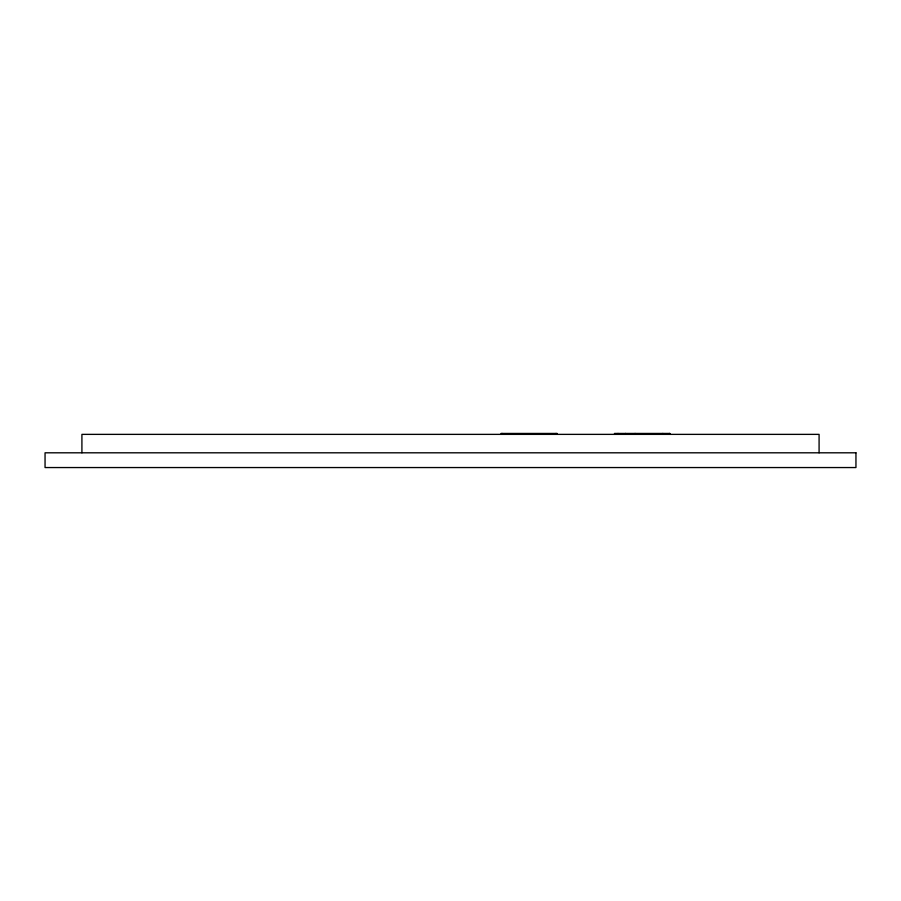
<?xml version="1.0" encoding="UTF-8"?>
<svg xmlns="http://www.w3.org/2000/svg" width="901" height="901" viewBox="0 0 901 901"><rect width="100%" height="100%" fill="white"/><g stroke="black" fill="none" stroke-linecap="round" stroke-linejoin="round"><path stroke-width="1.35" d="M500.956 433.449L557.178 433.449M614.426 433.449L669.893 433.449L669.893 434.372M819.088 452.809L819.088 434.372L81.912 434.372L81.912 452.809M669.522 433.449L669.522 434.372M662.821 433.449L662.821 434.372M635.092 433.449L635.092 434.372M625.452 433.449L625.452 434.372M618.018 433.449L618.018 434.372M556.052 433.449L556.052 434.372M502.082 433.449L502.082 434.372M855.95 452.809L45.05 452.809L45.05 467.551L855.95 467.551L855.95 452.809"/></g></svg>
